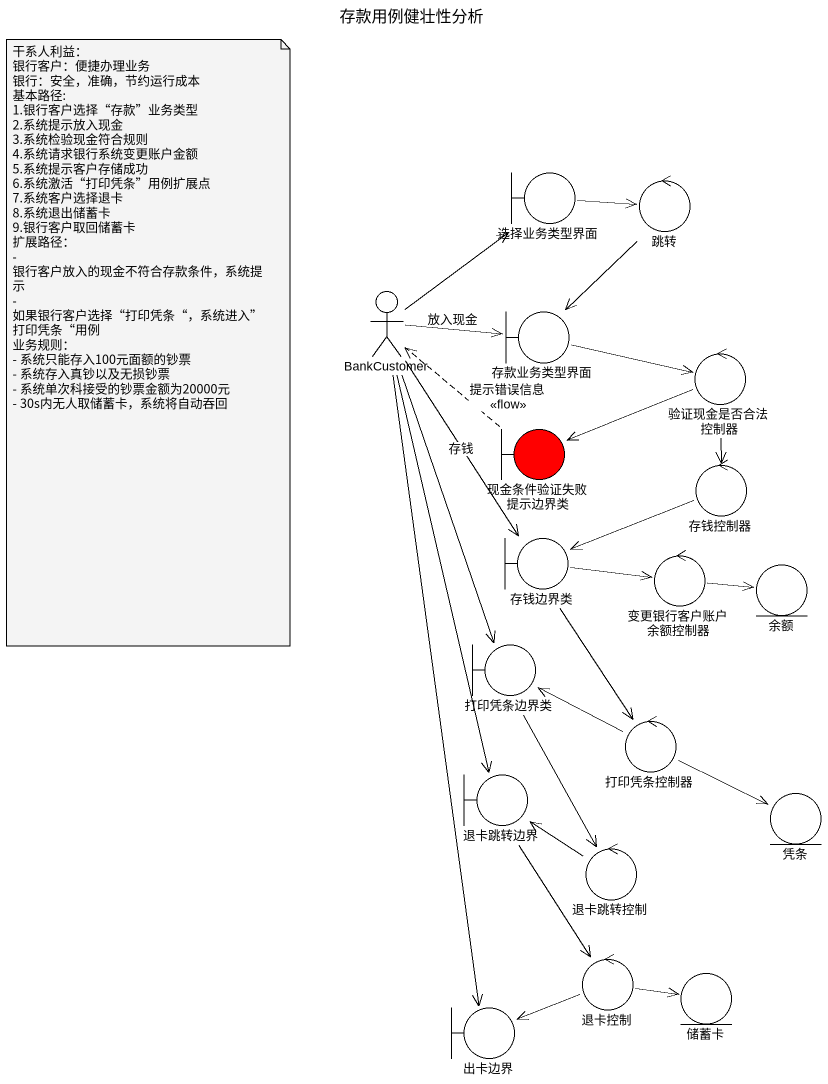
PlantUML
@startuml
title 存款用例健壮性分析
boundary 选择业务类型界面
control 跳转
actor BankCustomer
boundary 存款业务类型界面
control 验证现金是否合法控制器
boundary 现金条件验证失败提示边界类 #FF0000
control 存钱控制器
boundary 存钱边界类
control 变更银行客户账户余额控制器
entity 余额
boundary 打印凭条边界类
control 打印凭条控制器
boundary 退卡跳转边界
entity 凭条
control 退卡跳转控制
control 退卡控制
entity 储蓄卡
boundary 出卡边界
选择业务类型界面 -right-> 跳转
跳转 --> 存款业务类型界面
BankCustomer -up-> 选择业务类型界面
BankCustomer -right-> 存款业务类型界面 : 放入现金
BankCustomer --> 存钱边界类 : 存钱
BankCustomer --> 打印凭条边界类
BankCustomer --> 退卡跳转边界
BankCustomer --> 出卡边界
存款业务类型界面 -right-> 验证现金是否合法控制器
验证现金是否合法控制器 -left-> 现金条件验证失败提示边界类
验证现金是否合法控制器 --> 存钱控制器
现金条件验证失败提示边界类 .up.> BankCustomer : 提示错误信息\n<<flow>>
存钱控制器 -left-> 存钱边界类
存钱边界类 -right-> 变更银行客户账户余额控制器
存钱边界类 --> 打印凭条控制器
变更银行客户账户余额控制器 -right-> 余额
打印凭条边界类 --> 退卡跳转控制
打印凭条控制器 -left-> 打印凭条边界类
打印凭条控制器 -right-> 凭条
退卡跳转边界 --> 退卡控制
退卡跳转控制 -up-> 退卡跳转边界
退卡控制 -right-> 储蓄卡
退卡控制 -left-> 出卡边界
note as N1
  干系人利益：
  银行客户：便捷办理业务
  银行：安全，准确，节约运行成本
  基本路径:
  1.银行客户选择“存款”业务类型
  2.系统提示放入现金
  3.系统检验现金符合规则
  4.系统请求银行系统变更账户金额
  5.系统提示客户存储成功
  6.系统激活“打印凭条”用例扩展点
  7.系统客户选择退卡
  8.系统退出储蓄卡
  9.银行客户取回储蓄卡
  扩展路径：
  - 银行客户放入的现金不符合存款条件，系统提示
  - 如果银行客户选择“打印凭条“，系统进入”打印凭条“用例
  业务规则：
  - 系统只能存入100元面额的钞票
  - 系统存入真钞以及无损钞票
  - 系统单次科接受的钞票金额为20000元
  - 30s内无人取储蓄卡，系统将自动吞回
end note
@enduml
